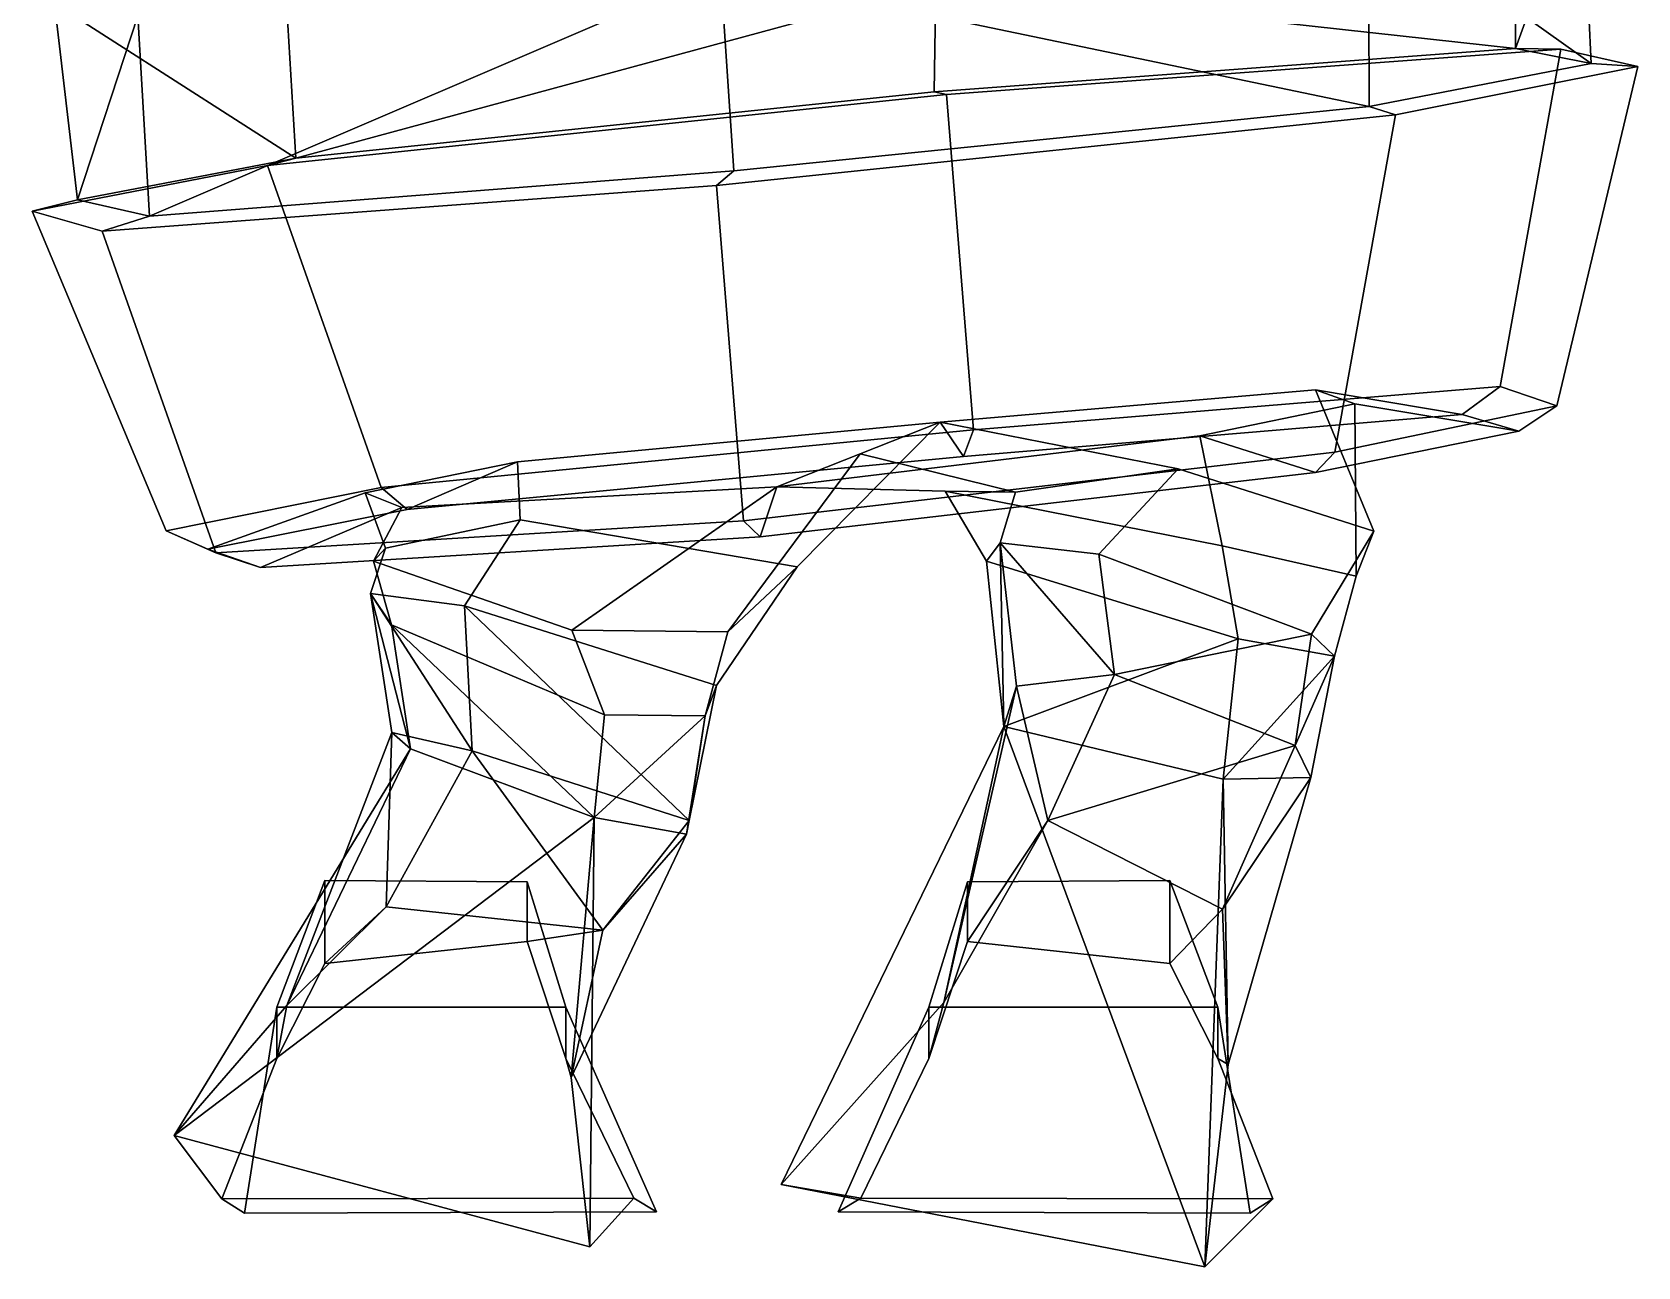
# Model space of a CAD drawing. Extents: x -182 to 281, y -162 to 401.
# Drawn here: x -118.5 to 143.3, y -161.8 to 39.6 of the extents above; entities that cross this region are included whole.
import ezdxf

# ---------------------------------------------------------------- set-up
doc = ezdxf.new("R2010")
doc.units = 0

msp = doc.modelspace()

# ---------------------------------------------------------------- linework, layer by layer
for points in [[(123.373894, 36.901367, 57.387688), (123.226883, 69.754395, 69.016792), (28.85145, 47.343796, 114.71434)], [(123.373894, 36.901367, 57.387688), (134.172028, 66.690918, -19.564251), (123.226883, 69.754395, 69.016792)], [(135.737061, 34.462723, -20.762499), (99.398567, 60.325882, -83.295593), (134.172028, 66.690918, -19.564251)], [(123.373894, 36.901367, 57.387688), (135.737061, 34.462723, -20.762499), (134.172028, 66.690918, -19.564251)], [(99.491898, 27.451599, -95.267792), (-6.286813, 49.529694, -100.953423), (99.398567, 60.325882, -83.295593)], [(135.737061, 34.462723, -20.762499), (99.491898, 27.451599, -95.267792), (99.398567, 60.325882, -83.295593)], [(-75.53418, 18.997925, 89.613876), (-77.471588, 51.689819, 101.533058), (-114.90638, 44.271729, 20.790308)], [(-75.53418, 18.997925, 89.613876), (28.85145, 47.343796, 114.71434), (-77.471588, 51.689819, 101.533058)], [(-99.416176, 9.548172, -63.041607), (-101.299904, 42.261292, -50.779331), (-6.286813, 49.529694, -100.953423)], [(-99.416176, 9.548172, -63.041607), (-6.286813, 49.529694, -100.953423), (-4.115706, 16.979553, -109.036087)], [(-75.53418, 18.997925, 89.613876), (28.572504, 29.846161, 103.271698), (28.85145, 47.343796, 114.71434)], [(99.491898, 27.451599, -95.267792), (-4.115706, 16.979553, -109.036087), (-6.286813, 49.529694, -100.953423)], [(123.373894, 36.901367, 57.387688), (28.85145, 47.343796, 114.71434), (28.572504, 29.846161, 103.271698)], [(-75.53418, 18.997925, 89.613876), (-114.90638, 44.271729, 20.790308), (-111.133873, 12.242218, 19.234415)], [(-111.133873, 12.242218, 19.234415), (-114.90638, 44.271729, 20.790308), (-101.299904, 42.261292, -50.779331)], [(-111.133873, 12.242218, 19.234415), (-101.299904, 42.261292, -50.779331), (-99.416176, 9.548172, -63.041607)], [(30.573708, 29.420685, 115.387245), (130.767548, 36.786545, 64.662132), (123.373894, 36.901367, 57.387688), (28.572504, 29.846161, 103.271698)], [(34.9888, -25.291435, 112.242668), (120.894676, -18.245117, 63.875031), (130.767548, 36.786545, 64.662132), (30.573708, 29.420685, 115.387245)], [(130.767548, 36.786545, 64.662132), (120.894676, -18.245117, 63.875031), (130.133286, -21.362564, -22.293182), (143.329773, 33.968262, -22.044558)], [(143.329773, 33.968262, -22.044558), (135.737061, 34.462723, -20.762499), (123.373894, 36.901367, 57.387688), (130.767548, 36.786545, 64.662132)], [(103.780891, 26.108322, -107.838554), (99.491898, 27.451599, -95.267792), (135.737061, 34.462723, -20.762499), (143.329773, 33.968262, -22.044558)], [(130.133286, -21.362564, -22.293182), (93.908028, -28.92334, -108.625664), (103.780891, 26.108322, -107.838554), (143.329773, 33.968262, -22.044558)], [(30.573708, 29.420685, 115.387245), (28.572504, 29.846161, 103.271698), (-75.53418, 18.997925, 89.613876), (-80.137901, 17.803253, 98.832085)], [(34.9888, -25.291435, 112.242668), (30.573708, 29.420685, 115.387245), (-80.137901, 17.803253, 98.832085), (-61.589703, -34.67028, 93.440323)], [(103.780891, 26.108322, -107.838554), (-6.923388, 14.58493, -124.391342), (-4.115706, 16.979553, -109.036087), (99.491898, 27.451599, -95.267792)], [(93.908028, -28.92334, -108.625664), (-2.522648, -40.134171, -127.533302), (-6.923388, 14.58493, -124.391342), (103.780891, 26.108322, -107.838554)], [(-118.537865, 10.397919, 20.382055), (-80.137901, 17.803253, 98.832085), (-75.53418, 18.997925, 89.613876), (-111.133873, 12.242218, 19.234415)], [(-80.137901, 17.803253, 98.832085), (-118.537865, 10.397919, 20.382055), (-96.666039, -41.776451, 14.451821), (-61.589703, -34.67028, 93.440323)], [(-107.124557, 7.125015, -73.66861), (-99.416176, 9.548172, -63.041607), (-4.115706, 16.979553, -109.036087), (-6.923388, 14.58493, -124.391342)], [(-88.576355, -45.348511, -79.060364), (-107.124557, 7.125015, -73.66861), (-6.923388, 14.58493, -124.391342), (-2.522648, -40.134171, -127.533302)], [(-107.124557, 7.125015, -73.66861), (-118.537865, 10.397919, 20.382055), (-111.133873, 12.242218, 19.234415), (-99.416176, 9.548172, -63.041607)], [(-96.666039, -41.776451, 14.451821), (-118.537865, 10.397919, 20.382055), (-107.124557, 7.125015, -73.66861), (-88.576355, -45.348511, -79.060364)], [(34.9888, -25.291435, 112.242668), (33.371552, -29.623955, 99.853653), (114.66407, -22.776413, 56.202736), (120.894676, -18.245117, 63.875031)], [(120.894676, -18.245117, 63.875031), (114.66407, -22.776413, 56.202736), (123.899223, -25.496597, -21.440664), (130.133286, -21.362564, -22.293182)], [(29.548038, -24.035706, 79.358551), (68.367737, -31.672119, 53.199932), (100.271385, -41.836792, 18.551453), (90.760696, -18.787292, 44.718948)], [(33.371552, -29.623955, 99.853653), (29.548038, -24.035706, 79.358551), (90.760696, -18.787292, 44.718948), (114.66407, -22.776413, 56.202736)], [(90.760696, -18.787292, 44.718948), (100.271385, -41.836792, 18.551453), (97.38797, -49.175354, -22.620928), (97.14418, -21.033813, -16.803057)], [(114.66407, -22.776413, 56.202736), (90.760696, -18.787292, 44.718948), (97.14418, -21.033813, -16.803057), (123.899223, -25.496597, -21.440664)], [(97.14418, -21.033813, -16.803057), (97.38797, -49.175354, -22.620928), (75.555855, -44.201744, -59.411598), (71.889572, -26.254311, -75.906654)], [(123.899223, -25.496597, -21.440664), (97.14418, -21.033813, -16.803057), (71.889572, -26.254311, -75.906654), (90.782074, -32.226166, -96.452744)], [(130.133286, -21.362564, -22.293182), (123.899223, -25.496597, -21.440664), (90.782074, -32.226166, -96.452744), (93.908028, -28.92334, -108.625664)], [(34.9888, -25.291435, 112.242668), (-61.589703, -34.67028, 93.440323), (-57.387814, -38.262558, 84.077805), (33.371552, -29.623955, 99.853653)], [(33.371552, -29.623955, 99.853653), (-57.387814, -38.262558, 84.077805), (-39.363873, -30.499611, 65.80114), (29.548038, -24.035706, 79.358551)], [(29.548038, -24.035706, 79.358551), (-39.363873, -30.499611, 65.80114), (-38.939934, -39.974197, 47.511398), (6.233119, -47.613113, 55.986378)], [(16.482983, -29.20536, -4.154256), (29.548038, -24.035706, 79.358551), (6.233119, -47.613113, 55.986378), (-5.07823, -58.225494, -5.266164)], [(41.841854, -35.449448, -2.9447), (68.367737, -31.672119, 53.199932), (29.548038, -24.035706, 79.358551), (16.482983, -29.20536, -4.154256)], [(90.782074, -32.226166, -96.452744), (71.889572, -26.254311, -75.906654), (2.894363, -34.582176, -91.013718), (0.17558, -42.759117, -112.337471)], [(71.889572, -26.254311, -75.906654), (75.555855, -44.201744, -59.411598), (30.343845, -35.310501, -66.743225), (2.894363, -34.582176, -91.013718)], [(-57.387814, -38.262558, 84.077805), (-89.859505, -44.736725, 13.191559), (-64.205383, -35.556656, 9.338073), (-39.363873, -30.499611, 65.80114)], [(-39.363873, -30.499611, 65.80114), (-64.205383, -35.556656, 9.338073), (-60.882084, -44.611084, 12.931363), (-38.939934, -39.974197, 47.511398)], [(2.894363, -34.582176, -91.013718), (16.482983, -29.20536, -4.154256), (-5.07823, -58.225494, -5.266164), (-30.545872, -57.965424, -64.624748)], [(93.908028, -28.92334, -108.625664), (90.782074, -32.226166, -96.452744), (0.17558, -42.759117, -112.337471), (-2.522648, -40.134171, -127.533302)], [(41.841854, -35.449448, -2.9447), (16.482983, -29.20536, -4.154256), (2.894363, -34.582176, -91.013718), (30.343845, -35.310501, -66.743225)], [(55.40802, -45.583221, 19.126453), (68.367737, -31.672119, 53.199932), (41.841854, -35.449448, -2.9447), (39.306358, -43.716858, -2.943678)], [(55.40802, -45.583221, 19.126453), (90.08316, -58.617981, -5.20282), (100.271385, -41.836792, 18.551453), (68.367737, -31.672119, 53.199932)], [(-61.589703, -34.67028, 93.440323), (-96.666039, -41.776451, 14.451821), (-89.859505, -44.736725, 13.191559), (-57.387814, -38.262558, 84.077805)], [(-89.859505, -44.736725, 13.191559), (-81.269806, -47.712311, -68.577682), (-58.234993, -37.966644, -54.824455), (-64.205383, -35.556656, 9.338073)], [(-81.269806, -47.712311, -68.577682), (0.17558, -42.759117, -112.337471), (2.894363, -34.582176, -91.013718), (-58.234993, -37.966644, -54.824455)], [(-64.205383, -35.556656, 9.338073), (-58.234993, -37.966644, -54.824455), (-62.846279, -46.703201, -30.88583), (-60.882084, -44.611084, 12.931363)], [(-58.234993, -37.966644, -54.824455), (2.894363, -34.582176, -91.013718), (-30.545872, -57.965424, -64.624748), (-62.846279, -46.703201, -30.88583)], [(39.306358, -43.716858, -2.943678), (41.841854, -35.449448, -2.9447), (30.343845, -35.310501, -66.743225), (37.075375, -46.705864, -31.886412)], [(78.166939, -59.347687, -38.361183), (37.075375, -46.705864, -31.886412), (30.343845, -35.310501, -66.743225), (75.555855, -44.201744, -59.411598)], [(-96.666039, -41.776451, 14.451821), (-88.576355, -45.348511, -79.060364), (-81.269806, -47.712311, -68.577682), (-89.859505, -44.736725, 13.191559)], [(-88.576355, -45.348511, -79.060364), (-2.522648, -40.134171, -127.533302), (0.17558, -42.759117, -112.337471), (-81.269806, -47.712311, -68.577682)], [(-48.033226, -53.975662, 26.241398), (-38.939934, -39.974197, 47.511398), (-60.882084, -44.611084, 12.931363), (-63.347229, -51.999702, 13.827795)], [(-6.937213, -66.969887, 20.588243), (6.233119, -47.613113, 55.986378), (-38.939934, -39.974197, 47.511398), (-48.033226, -53.975662, 26.241398)], [(90.08316, -58.617981, -5.20282), (93.880836, -62.211609, -25.131708), (97.38797, -49.175354, -22.620928), (100.271385, -41.836792, 18.551453)], [(39.933361, -73.661224, -15.671366), (39.306358, -43.716858, -2.943678), (37.075375, -46.705864, -31.886412)], [(57.997971, -65.19902, 30.047773), (55.40802, -45.583221, 19.126453), (39.306358, -43.716858, -2.943678)], [(57.997971, -65.19902, 30.047773), (39.306358, -43.716858, -2.943678), (41.980629, -67.11898, 10.601337)], [(41.980629, -67.11898, 10.601337), (39.306358, -43.716858, -2.943678), (39.933361, -73.661224, -15.671366)], [(93.880836, -62.211609, -25.131708), (78.166939, -59.347687, -38.361183), (75.555855, -44.201744, -59.411598), (97.38797, -49.175354, -22.620928)], [(-63.347229, -51.999702, 13.827795), (-60.882084, -44.611084, 12.931363), (-62.846279, -46.703201, -30.88583), (-59.915028, -57.111694, -7.043979)], [(-59.915028, -57.111694, -7.043979), (-62.846279, -46.703201, -30.88583), (-30.545872, -57.965424, -64.624748), (-25.216904, -71.794556, -30.620028)], [(39.933361, -73.661224, -15.671366), (37.075375, -46.705864, -31.886412), (78.166939, -59.347687, -38.361183)], [(57.997971, -65.19902, 30.047773), (90.08316, -58.617981, -5.20282), (55.40802, -45.583221, 19.126453)], [(-6.937213, -66.969887, 20.588243), (-8.752989, -71.935402, -7.225901), (-5.07823, -58.225494, -5.266164), (6.233119, -47.613113, 55.986378)], [(-46.747719, -77.643623, 39.954651), (-48.033226, -53.975662, 26.241398), (-63.347229, -51.999702, 13.827795)], [(-46.747719, -77.643623, 39.954651), (-63.347229, -51.999702, 13.827795), (-59.85622, -74.646095, 28.386431)], [(-59.85622, -74.646095, 28.386431), (-63.347229, -51.999702, 13.827795), (-56.81356, -77.326309, 9.51085)], [(-56.81356, -77.326309, 9.51085), (-63.347229, -51.999702, 13.827795), (-59.915028, -57.111694, -7.043979)], [(-11.397677, -88.996155, 35.633373), (-6.937213, -66.969887, 20.588243), (-48.033226, -53.975662, 26.241398)], [(-11.397677, -88.996155, 35.633373), (-48.033226, -53.975662, 26.241398), (-46.747719, -77.643623, 39.954651)], [(-56.81356, -77.326309, 9.51085), (-59.915028, -57.111694, -7.043979), (-26.883587, -88.50798, -11.203241)], [(-26.883587, -88.50798, -11.203241), (-59.915028, -57.111694, -7.043979), (-25.216904, -71.794556, -30.620028)], [(-8.752989, -71.935402, -7.225901), (-25.216904, -71.794556, -30.620028), (-30.545872, -57.965424, -64.624748), (-5.07823, -58.225494, -5.266164)], [(75.72319, -82.28363, -20.997953), (39.933361, -73.661224, -15.671366), (78.166939, -59.347687, -38.361183)], [(57.997971, -65.19902, 30.047773), (87.465187, -76.783195, 8.719488), (90.08316, -58.617981, -5.20282)], [(75.72319, -82.28363, -20.997953), (78.166939, -59.347687, -38.361183), (93.880836, -62.211609, -25.131708)], [(87.465187, -76.783195, 8.719488), (93.880836, -62.211609, -25.131708), (90.08316, -58.617981, -5.20282)], [(90.020737, -81.994415, -9.021104), (75.72319, -82.28363, -20.997953), (93.880836, -62.211609, -25.131708)], [(87.465187, -76.783195, 8.719488), (90.020737, -81.994415, -9.021104), (93.880836, -62.211609, -25.131708)], [(47.089962, -89.009277, 19.607958), (57.997971, -65.19902, 30.047773), (41.980629, -67.11898, 10.601337)], [(47.089962, -89.009277, 19.607958), (87.465187, -76.783195, 8.719488), (57.997971, -65.19902, 30.047773)], [(-11.397677, -88.996155, 35.633373), (-8.752989, -71.935402, -7.225901), (-6.937213, -66.969887, 20.588243)], [(30.133327, -118.691536, 1.541367), (47.089962, -89.009277, 19.607958), (41.980629, -67.11898, 10.601337)], [(30.133327, -118.691536, 1.541367), (41.980629, -67.11898, 10.601337), (39.933361, -73.661224, -15.671366)], [(-26.883587, -88.50798, -11.203241), (-25.216904, -71.794556, -30.620028), (-8.752989, -71.935402, -7.225901)], [(-11.799214, -91.235039, 9.956206), (-26.883587, -88.50798, -11.203241), (-8.752989, -71.935402, -7.225901)], [(-11.397677, -88.996155, 35.633373), (-11.799214, -91.235039, 9.956206), (-8.752989, -71.935402, -7.225901)], [(-77.015022, -119.168762, 1.840646), (-60.8106, -103.066437, 18.067997), (-59.85622, -74.646095, 28.386431)], [(-77.015022, -119.168762, 1.840646), (-59.85622, -74.646095, 28.386431), (-56.81356, -77.326309, 9.51085)], [(-60.8106, -103.066437, 18.067997), (-46.747719, -77.643623, 39.954651), (-59.85622, -74.646095, 28.386431)], [(3.636773, -148.347107, -14.976145), (30.133327, -118.691536, 1.541367), (39.933361, -73.661224, -15.671366)], [(3.636773, -148.347107, -14.976145), (39.933361, -73.661224, -15.671366), (72.696762, -161.80629, -35.283649)], [(72.696762, -161.80629, -35.283649), (39.933361, -73.661224, -15.671366), (75.72319, -82.28363, -20.997953)], [(-95.361244, -140.373306, -24.522596), (-77.015022, -119.168762, 1.840646), (-56.81356, -77.326309, 9.51085)], [(-95.361244, -140.373306, -24.522596), (-56.81356, -77.326309, 9.51085), (-26.883587, -88.50798, -11.203241)], [(-60.8106, -103.066437, 18.067997), (-25.479485, -106.886719, 18.428831), (-46.747719, -77.643623, 39.954651)], [(-25.479485, -106.886719, 18.428831), (-11.397677, -88.996155, 35.633373), (-46.747719, -77.643623, 39.954651)], [(75.599701, -103.484451, 1.413923), (87.465187, -76.783195, 8.719488), (47.089962, -89.009277, 19.607958)], [(75.599701, -103.484451, 1.413923), (90.020737, -81.994415, -9.021104), (87.465187, -76.783195, 8.719488)], [(72.696762, -161.80629, -35.283649), (75.72319, -82.28363, -20.997953), (76.517517, -128.81633, -13.260669)], [(76.517517, -128.81633, -13.260669), (90.020737, -81.994415, -9.021104), (75.599701, -103.484451, 1.413923)], [(76.517517, -128.81633, -13.260669), (75.72319, -82.28363, -20.997953), (90.020737, -81.994415, -9.021104)], [(-27.59627, -158.543747, -46.701302), (-95.361244, -140.373306, -24.522596), (-26.883587, -88.50798, -11.203241)], [(-27.59627, -158.543747, -46.701302), (-26.883587, -88.50798, -11.203241), (-30.618498, -130.911301, -11.922087)], [(-30.618498, -130.911301, -11.922087), (-26.883587, -88.50798, -11.203241), (-11.799214, -91.235039, 9.956206)], [(-25.479485, -106.886719, 18.428831), (-11.799214, -91.235039, 9.956206), (-11.397677, -88.996155, 35.633373)], [(30.133327, -118.691536, 1.541367), (27.673773, -127.827744, 43.725594), (33.987896, -108.736435, 35.947453), (47.089962, -89.009277, 19.607958)], [(47.089962, -89.009277, 19.607958), (33.987896, -108.736435, 35.947453), (66.977409, -112.334427, 35.947453), (75.599701, -103.484451, 1.413923)], [(-30.618498, -130.911301, -11.922087), (-11.799214, -91.235039, 9.956206), (-25.479485, -106.886719, 18.428831)], [(-31.473774, -119.444244, 102.617195), (-37.787899, -98.998032, 87.801697), (-70.777412, -98.812729, 87.801697), (-78.613716, -119.444244, 102.617195)], [(-78.613716, -119.444244, 102.617195), (-70.777412, -98.812729, 87.801697), (-70.777412, -112.334427, 35.947453), (-78.613716, -127.827744, 43.725594)], [(-37.787899, -98.998032, 87.801697), (-37.787899, -108.736435, 35.947453), (-70.777412, -112.334427, 35.947453), (-70.777412, -98.812729, 87.801697)], [(-31.473774, -119.444244, 102.617195), (-31.473774, -127.827744, 43.725594), (-37.787899, -108.736435, 35.947453), (-37.787899, -98.998032, 87.801697)], [(27.673773, -119.444244, 102.617195), (74.813721, -119.444244, 102.617195), (66.977409, -98.812729, 87.801697), (33.987896, -98.998032, 87.801697)], [(27.673773, -119.444244, 102.617195), (33.987896, -98.998032, 87.801697), (33.987896, -108.736435, 35.947453), (27.673773, -127.827744, 43.725594)], [(33.987896, -98.998032, 87.801697), (66.977409, -98.812729, 87.801697), (66.977409, -112.334427, 35.947453), (33.987896, -108.736435, 35.947453)], [(74.813721, -119.444244, 102.617195), (74.813721, -127.827744, 43.725594), (66.977409, -112.334427, 35.947453), (66.977409, -98.812729, 87.801697)], [(-77.015022, -119.168762, 1.840646), (-78.613716, -127.827744, 43.725594), (-70.777412, -112.334427, 35.947453), (-60.8106, -103.066437, 18.067997)], [(-25.479485, -106.886719, 18.428831), (-60.8106, -103.066437, 18.067997), (-70.777412, -112.334427, 35.947453), (-37.787899, -108.736435, 35.947453)], [(76.517517, -128.81633, -13.260669), (75.599701, -103.484451, 1.413923), (66.977409, -112.334427, 35.947453), (74.813721, -127.827744, 43.725594)], [(-30.618498, -130.911301, -11.922087), (-25.479485, -106.886719, 18.428831), (-37.787899, -108.736435, 35.947453), (-31.473774, -127.827744, 43.725594)], [(-95.361244, -140.373306, -24.522596), (-87.594154, -150.723206, 36.317848), (-78.613716, -127.827744, 43.725594), (-77.015022, -119.168762, 1.840646)], [(-83.890282, -153.02951, 102.617195), (-78.613716, -119.444244, 102.617195), (-78.613716, -127.827744, 43.725594), (-87.594154, -150.723206, 36.317848)], [(-16.70689, -152.844193, 102.617195), (-31.473774, -119.444244, 102.617195), (-78.613716, -119.444244, 102.617195), (-83.890282, -153.02951, 102.617195)], [(-16.70689, -152.844193, 102.617195), (-20.410763, -150.61731, 32.613968), (-31.473774, -127.827744, 43.725594), (-31.473774, -119.444244, 102.617195)], [(3.636773, -148.347107, -14.976145), (16.610764, -150.61731, 32.613968), (27.673773, -127.827744, 43.725594), (30.133327, -118.691536, 1.541367)], [(12.906889, -152.844193, 102.617195), (80.090286, -153.02951, 102.617195), (74.813721, -119.444244, 102.617195), (27.673773, -119.444244, 102.617195)], [(12.906889, -152.844193, 102.617195), (27.673773, -119.444244, 102.617195), (27.673773, -127.827744, 43.725594), (16.610764, -150.61731, 32.613968)], [(80.090286, -153.02951, 102.617195), (83.794151, -150.723206, 36.317848), (74.813721, -127.827744, 43.725594), (74.813721, -119.444244, 102.617195)], [(-27.59627, -158.543747, -46.701302), (-30.618498, -130.911301, -11.922087), (-31.473774, -127.827744, 43.725594), (-20.410763, -150.61731, 32.613968)], [(72.696762, -161.80629, -35.283649), (76.517517, -128.81633, -13.260669), (74.813721, -127.827744, 43.725594), (83.794151, -150.723206, 36.317848)], [(-95.361244, -140.373306, -24.522596), (-27.59627, -158.543747, -46.701302), (-20.410763, -150.61731, 32.613968), (-87.594154, -150.723206, 36.317848)], [(72.696762, -161.80629, -35.283649), (83.794151, -150.723206, 36.317848), (16.610764, -150.61731, 32.613968), (3.636773, -148.347107, -14.976145)], [(-83.890282, -153.02951, 102.617195), (-87.594154, -150.723206, 36.317848), (-20.410763, -150.61731, 32.613968), (-16.70689, -152.844193, 102.617195)], [(80.090286, -153.02951, 102.617195), (12.906889, -152.844193, 102.617195), (16.610764, -150.61731, 32.613968), (83.794151, -150.723206, 36.317848)]]:
    msp.add_3dface(points)

doc.saveas('drawing.dxf')
